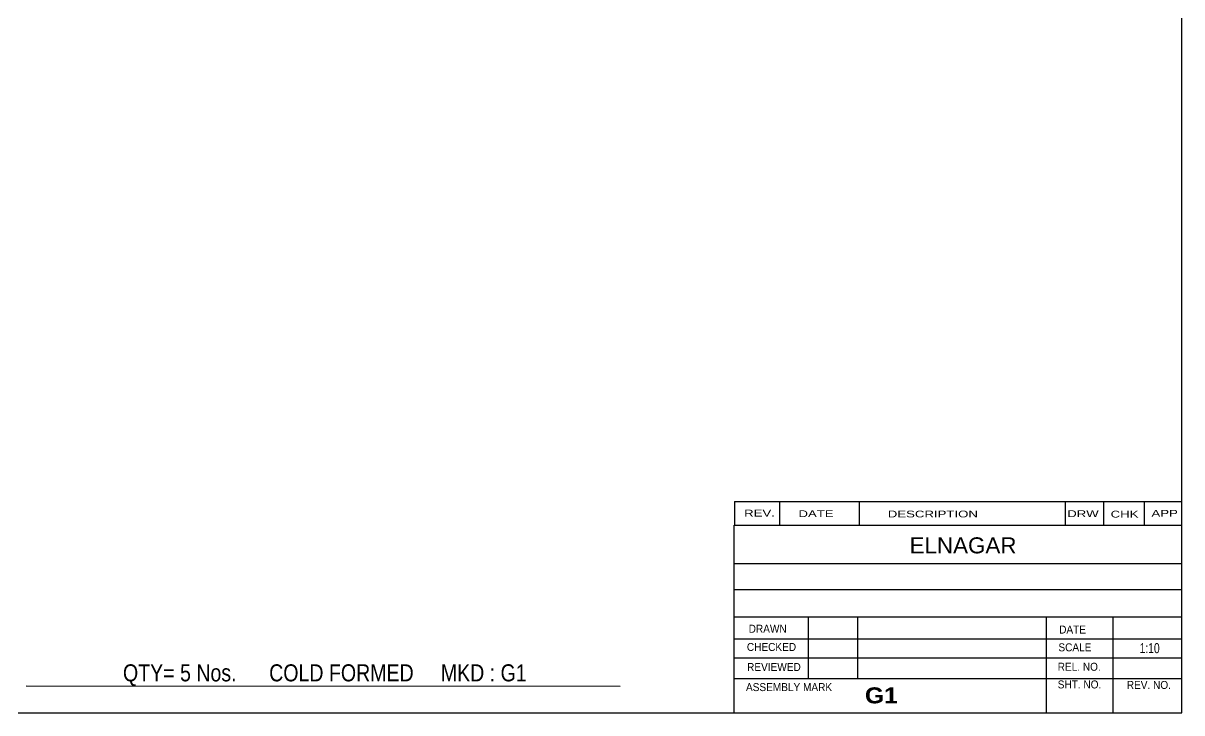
# Model space of a CAD drawing. Header units: millimetres. Extents: x -65 to 337, y -164 to 113.
# Drawn here: x 110.5 to 337.2, y -164.1 to -29.1 of the extents above; entities that cross this region are included whole.
import ezdxf

# ---------------------------------------------------------------- set-up
doc = ezdxf.new("R2010")
doc.units = ezdxf.units.MM
doc.styles.add('Arial', font='ARIAL.TTF', dxfattribs={"height": 0.2})
doc.styles.add('Arial Bold', font='ARIALBD.TTF', dxfattribs={"height": 0.2})
doc.styles.add('Arial Narrow', font='ARIALN.TTF', dxfattribs={"height": 0.2})

# ---------------------------------------------------------------- blocks, each defined once
blk = doc.blocks.new('Unknown-629087401-1980')
at = {"color": 5, "linetype": 'Continuous'}
for p, q in [((337.25, -164.07), (337.25, 112.93)), ((-62.75, -164.07), (337.25, -164.07))]:
    blk.add_line(p, q, dxfattribs=at)
blk = doc.blocks.new('CBS_CALLOFF-629087401-2068')
at = {"color": 7, "linetype": 'Continuous'}
blk.add_line((111.13, -158.8), (227.36, -158.82), dxfattribs=at)
at = {"color": 3, "linetype": 'Continuous', "style": 'Arial Narrow'}
blk.add_text('QTY= 5 Nos.      COLD FORMED     MKD : G1', height=3.3405, dxfattribs=at).set_placement((130.05, -157.91))
blk = doc.blocks.new('CBS_NAME_BLOG-629087401-2069')
at = {"color": 7, "linetype": 'Continuous'}
for p, q in [((249.66, -127.32), (337.18, -127.32)), ((249.66, -164.02), (249.66, -127.32)), ((249.66, -134.85), (337.18, -134.85)), ((249.73, -139.91), (337.25, -139.91)), ((249.66, -145.28), (337.18, -145.28)), ((264.18, -157.38), (264.18, -145.29)), ((273.87, -157.36), (273.87, -145.29)), ((310.78, -164.02), (310.78, -145.29)), ((323.83, -164.02), (323.83, -145.28)), ((249.67, -149.58), (337.25, -149.56)), ((249.66, -153.32), (337.18, -153.32)), ((249.66, -157.37), (337.18, -157.37)), ((249.66, -164.07), (337.25, -164.07))]:
    blk.add_line(p, q, dxfattribs=at)
at = {"color": 3, "linetype": 'Continuous', "style": 'Arial'}
blk.add_text('ELNAGAR', height=3.133, dxfattribs=at).set_placement((283.98, -132.85))
at = {"color": 3, "linetype": 'Continuous'}
for s, height, style, width, p in [('DRAWN', 1.566, 'Arial', 0.9, (252.49, -148.39)), ('DATE', 1.566, 'Arial', 0.9, (313.25, -148.55)), ('CHECKED', 1.566, 'Arial', 0.9, (252.14, -151.96)), ('SCALE', 1.566, 'Arial', 0.9, (313.1, -152.03)), ('1:10', 1.957, 'Arial Narrow', 0.9, (328.99, -152.38)), ('REVIEWED', 1.566, 'Arial', 0.9, (252.18, -155.88)), ('REL. NO.', 1.566, 'Arial', 0.9, (312.96, -155.83)), ('ASSEMBLY MARK', 1.5663, 'Arial', 0.9, (251.96, -159.81)), ('SHT. NO.', 1.566, 'Arial', 0.9, (312.96, -159.29)), ('REV. NO.', 1.566, 'Arial', 0.9, (326.48, -159.39)), ('G1', 3.131, 'Arial Bold', 1.1, (275.24, -162.21))]:
    blk.add_text(s, height=height, dxfattribs=dict(at, style=style, width=width)).set_placement(p)
blk = doc.blocks.new('CBS_REVISION-629087401-2070')
at = {"color": 7, "linetype": 'Continuous'}
for p, q in [((249.74, -122.68), (249.74, -127.32)), ((249.74, -122.69), (337.24, -122.69)), ((258.54, -122.69), (258.54, -127.32)), ((274.13, -122.69), (274.13, -127.25)), ((314.39, -122.69), (314.39, -127.31)), ((321.93, -122.69), (321.93, -127.32)), ((329.88, -122.69), (329.88, -127.32)), ((249.74, -127.32), (337.24, -127.32))]:
    blk.add_line(p, q, dxfattribs=at)
at = {"color": 7, "style": 'Arial Narrow', "width": 1.7}
for s, height, p in [('REV.', 1.326, (251.6, -125.64)), ('DATE', 1.326, (262.23, -125.76)), ('DESCRIPTION', 1.3257, (279.71, -125.81)), ('DRW', 1.326, (314.82, -125.75)), ('CHK', 1.326, (323.31, -125.84)), ('APP', 1.326, (331.31, -125.68))]:
    blk.add_text(s, height=height, dxfattribs=at).set_placement(p)

msp = doc.modelspace()

# ---------------------------------------------------------------- block references
for name in ['Unknown-629087401-1980', 'CBS_REVISION-629087401-2070', 'CBS_NAME_BLOG-629087401-2069', 'CBS_CALLOFF-629087401-2068']:
    msp.add_blockref(name, (0, 0))

doc.saveas('drawing.dxf')
